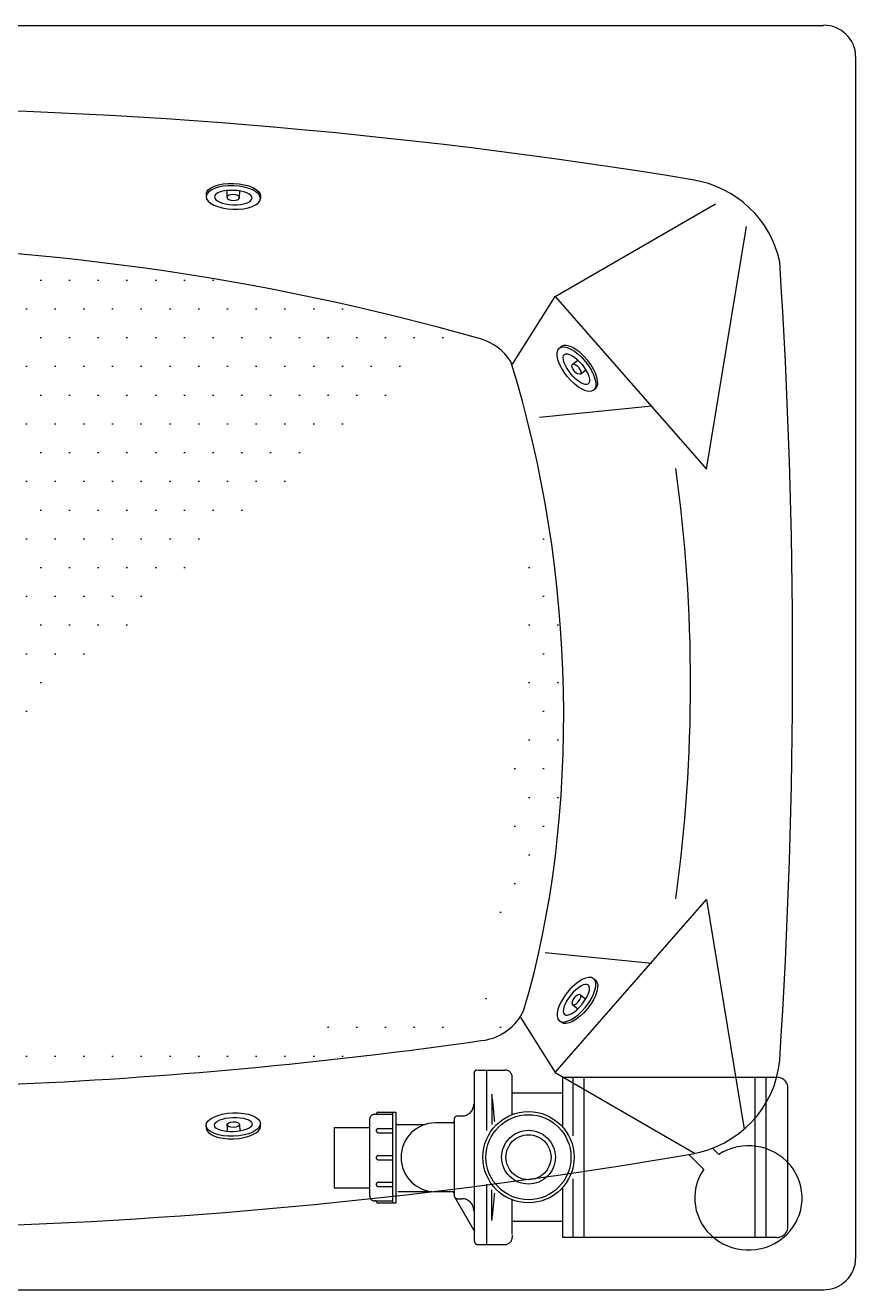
# Model space of a CAD drawing. Header units: millimetres. Extents: x -1273.05 to -1271.22, y 2206.44 to 2207.54.
# Drawn here: x -1271.946 to -1271.224, y 2206.443 to 2207.543 of the extents above; entities that cross this region are included whole.
import ezdxf

# ---------------------------------------------------------------- set-up
doc = ezdxf.new("R2010")
doc.units = ezdxf.units.MM
doc.header["$LTSCALE"] = 10
doc.linetypes.add('HIDDEN', pattern=[0.375, 0.25, -0.125])
for name, color, linetype in [('BOMBA-HJ', 7, 'Continuous'), ('BOMBA-J', 7, 'Continuous'), ('jacuzzi', 1, 'Continuous')]:
    doc.layers.add(name, color=color, linetype=linetype)

msp = doc.modelspace()

# ---------------------------------------------------------------- hatches: boundary and pattern name
at = {"layer": 'jacuzzi'}
h = msp.add_hatch(dxfattribs=at)
h.set_pattern_fill('DOTS', color=256, scale=0.4, style=0)
h.set_pattern_definition([(0, (-1272.095505, 2207.846733), (0.0125, 0.025), [0, -0.025])])
edge = h.paths.add_edge_path()
edge.add_ellipse((-1272.1389, 2205.3202), major_axis=(2.0938, 0), ratio=0.970664, start_angle=73.674, end_angle=106.326)
edge.add_arc((-1272.7148, 2207.2263), 0.046, 105.8716, 147.7397)
edge.add_ellipse((-1272.4763, 2206.9942), major_axis=(0.0258, 0.5395), ratio=0.599976, start_angle=63.2469, end_angle=126.938)
edge.add_ellipse((-1272.7032, 2206.7117), major_axis=(0.0561, 0), ratio=0.970664, start_angle=212.5592, end_angle=261.8519)
edge.add_ellipse((-1272.1389, 2210.5379), major_axis=(4.0381, 0), ratio=0.970664, start_angle=261.8519, end_angle=267.529)
edge.add_ellipse((-1272.1389, 2210.5379), major_axis=(-4.0381, 0), ratio=0.970664, start_angle=92.471, end_angle=98.4156)
edge.add_ellipse((-1271.8015, 2207.0033), major_axis=(-0.0479, 0.5852), ratio=0.546875, start_angle=234.7515, end_angle=292.4447)
edge.add_arc((-1271.5544, 2206.7059), 0.046, 278.1721, 335.6094)
edge.add_line((-1272.3133, 2206.6215), (-1272.2863, 2206.647))
edge.add_line((-1271.9648, 2206.6218), (-1271.9914, 2206.647))
edge.add_line((-1272.0548, 2206.6427), (-1271.9914, 2206.647))
edge.add_spline(control_points=[(-1272.0982, 2206.6843), (-1272.0982, 2206.6805), (-1272.0977, 2206.6767), (-1272.0949, 2206.6669), (-1272.0916, 2206.6612), (-1272.0829, 2206.6517), (-1272.0774, 2206.648), (-1272.0661, 2206.6436), (-1272.0605, 2206.6426), (-1272.055, 2206.6427)], knot_values=[3.141593, 3.141593, 3.141593, 3.141593, 3.41504, 3.41504, 3.874107, 3.874107, 4.333174, 4.333174, 4.726304, 4.726304, 4.726304, 4.726304], degree=3, periodic=0)
edge.add_arc((-1272.1389, 2206.6884), 0.0406, 0, 180)
edge.add_spline(control_points=[(-1272.2227, 2206.6427), (-1272.2188, 2206.6427), (-1272.2149, 2206.6431), (-1272.2047, 2206.6458), (-1272.1987, 2206.6489), (-1272.1888, 2206.6575), (-1272.1849, 2206.663), (-1272.1805, 2206.6739), (-1272.1795, 2206.6791), (-1272.1795, 2206.6843)], knot_values=[1.556881, 1.556881, 1.556881, 1.556881, 1.832702, 1.832702, 2.299949, 2.299949, 2.767195, 2.767195, 3.141593, 3.141593, 3.141593, 3.141593], degree=3, periodic=0)
edge.add_line((-1272.2229, 2206.6427), (-1272.2863, 2206.647))

# ---------------------------------------------------------------- linework, layer by layer
at = {"layer": 'BOMBA-HJ', "color": 1, "linetype": 'HIDDEN'}
for p, q in [((-1271.5228, 2206.4909), (-1271.5228, 2206.4888)), ((-1271.2924, 2206.489), (-1271.4787, 2206.489))]:
    msp.add_line(p, q, dxfattribs=at)
for centre, radius in [((-1271.2924, 2206.4985), 0.00954), ((-1271.5288, 2206.4888), 0.00601)]:
    msp.add_arc(centre, radius, 270, 0, dxfattribs=at)
at = {"layer": 'BOMBA-J', "color": 1, "linetype": 'HIDDEN'}
for p, q in [((-1271.5527, 2206.6345), (-1271.5442, 2206.6345)), ((-1271.5456, 2206.6345), (-1271.5288, 2206.6345)), ((-1271.5456, 2206.6345), (-1271.5288, 2206.6345)), ((-1271.545, 2206.6345), (-1271.545, 2206.582)), ((-1271.556, 2206.6316), (-1271.556, 2206.4856)), ((-1271.5228, 2206.6263), (-1271.5228, 2206.6285)), ((-1271.5228, 2206.6263), (-1271.5228, 2206.6285)), ((-1271.2924, 2206.6282), (-1271.4787, 2206.6282)), ((-1271.4787, 2206.5847), (-1271.4787, 2206.6282)), ((-1271.4787, 2206.6147), (-1271.4787, 2206.6282)), ((-1271.4697, 2206.5773), (-1271.4697, 2206.6282)), ((-1271.4601, 2206.489), (-1271.4601, 2206.6282)), ((-1271.3114, 2206.489), (-1271.3114, 2206.6282)), ((-1271.3019, 2206.489), (-1271.3019, 2206.6282)), ((-1271.5405, 2206.6127), (-1271.5405, 2206.5871)), ((-1271.5228, 2206.6147), (-1271.4787, 2206.6147)), ((-1271.2828, 2206.4985), (-1271.2828, 2206.6187)), ((-1271.6468, 2206.5915), (-1271.6468, 2206.5252)), ((-1271.6468, 2206.5915), (-1271.6468, 2206.5252)), ((-1271.6269, 2206.596), (-1271.6423, 2206.596)), ((-1271.6269, 2206.5978), (-1271.6269, 2206.5189)), ((-1271.6239, 2206.5978), (-1271.6239, 2206.5189)), ((-1271.5747, 2206.5887), (-1271.5895, 2206.5887)), ((-1271.5733, 2206.5917), (-1271.5733, 2206.5255)), ((-1271.5704, 2206.5946), (-1271.566, 2206.5946)), ((-1271.6778, 2206.5846), (-1271.6468, 2206.5846)), ((-1271.6778, 2206.5846), (-1271.6778, 2206.5363)), ((-1271.6778, 2206.5845), (-1271.6468, 2206.5845)), ((-1271.6778, 2206.5845), (-1271.6778, 2206.5326)), ((-1271.6232, 2206.5873), (-1271.6227, 2206.5873)), ((-1271.6224, 2206.5872), (-1271.5987, 2206.5872)), ((-1271.6778, 2206.54), (-1271.6778, 2206.5363)), ((-1271.6778, 2206.5363), (-1271.6778, 2206.5327)), ((-1271.545, 2206.5354), (-1271.545, 2206.4828)), ((-1271.4697, 2206.489), (-1271.4697, 2206.54)), ((-1271.6778, 2206.5321), (-1271.6468, 2206.5321)), ((-1271.6224, 2206.5288), (-1271.5932, 2206.5288)), ((-1271.5747, 2206.5286), (-1271.5895, 2206.5286)), ((-1271.5729, 2206.5241), (-1271.5556, 2206.4941)), ((-1271.5704, 2206.5226), (-1271.5665, 2206.5226)), ((-1271.5405, 2206.5047), (-1271.5405, 2206.5303)), ((-1271.4787, 2206.489), (-1271.4787, 2206.5326)), ((-1271.4787, 2206.491), (-1271.4787, 2206.5267)), ((-1271.4787, 2206.489), (-1271.4787, 2206.5267)), ((-1271.4787, 2206.491), (-1271.4787, 2206.5267)), ((-1271.6411, 2206.5207), (-1271.6423, 2206.5207)), ((-1271.6411, 2206.5207), (-1271.6423, 2206.5207)), ((-1271.6411, 2206.5207), (-1271.6269, 2206.5207)), ((-1271.4787, 2206.5027), (-1271.5228, 2206.5027)), ((-1271.5228, 2206.4909), (-1271.5228, 2206.4888)), ((-1271.5527, 2206.4828), (-1271.5286, 2206.4828))]:
    msp.add_line(p, q, dxfattribs=at)
for points in [[(-1271.5228, 2206.5958), (-1271.5228, 2206.6197), (-1271.5228, 2206.6263)], [(-1271.5228, 2206.6147), (-1271.5228, 2206.6197), (-1271.5228, 2206.6263)], [(-1271.6393, 2206.5978), (-1271.6239, 2206.5978)], [(-1271.6393, 2206.5836), (-1271.6269, 2206.5836)], [(-1271.6393, 2206.58), (-1271.6269, 2206.58)], [(-1271.6393, 2206.5601), (-1271.6269, 2206.5601)], [(-1271.6393, 2206.5565), (-1271.6269, 2206.5565)], [(-1271.6393, 2206.5369), (-1271.6269, 2206.5369)], [(-1271.6393, 2206.5333), (-1271.6269, 2206.5333)], [(-1271.6393, 2206.5189), (-1271.6239, 2206.5189)], [(-1271.5228, 2206.4917), (-1271.5228, 2206.5216)]]:
    msp.add_lwpolyline(points, dxfattribs=at)
for radius in [0.0397, 0.037, 0.0234, 0.0196]:
    msp.add_circle((-1271.5086, 2206.5587), radius, dxfattribs=at)
for centre, radius, start, end in [((-1271.5532, 2206.6316), 0.00286, 90, 180), ((-1271.5288, 2206.6285), 0.00601, 0, 90), ((-1271.5288, 2206.6285), 0.00601, 0, 90), ((-1271.2924, 2206.6187), 0.00954, 0, 90), ((-1271.9547, 2206.5582), 0.4179, 4.3364, 7.6297), ((-1271.5665, 2206.605), 0.0104, 270, 0), ((-1271.6423, 2206.5915), 0.0045, 90, 180), ((-1271.6393, 2206.596), 0.0018, 90, 180), ((-1271.5895, 2206.5586), 0.03, 90, 270), ((-1271.5747, 2206.5901), 0.00145, 270, 0), ((-1271.5704, 2206.5917), 0.00286, 90, 180), ((-1271.6393, 2206.5818), 0.0018, 90, 270), ((-1271.6232, 2206.5881), 0.000743, 194.8583, 270), ((-1271.6393, 2206.5583), 0.0018, 90, 270), ((-1271.6393, 2206.5351), 0.0018, 90, 270), ((-1271.6423, 2206.5252), 0.0045, 180, 270), ((-1271.5747, 2206.5271), 0.00145, 0, 90), ((-1271.5704, 2206.5255), 0.00286, 180, 270), ((-1271.5665, 2206.5122), 0.0104, 0, 90), ((-1271.9547, 2206.5591), 0.4179, 352.3703, 355.6636), ((-1271.6393, 2206.5207), 0.0018, 180, 270), ((-1271.5527, 2206.4856), 0.00286, 180, 270), ((-1271.5288, 2206.4888), 0.00601, 270, 0)]:
    msp.add_arc(centre, radius, start, end, dxfattribs=at)
at = {"layer": 'jacuzzi', "color": 3}
for p, q in [((-1271.2239, 2207.5163), (-1271.2239, 2206.4706)), ((-1273.0258, 2206.4434), (-1271.2519, 2206.4434))]:
    msp.add_line(p, q, dxfattribs=at)
at = {"layer": 'jacuzzi'}
for p, q in [((-1271.7889, 2207.3966), (-1271.789, 2207.3944)), ((-1271.7709, 2207.3938), (-1271.7707, 2207.3997)), ((-1271.76, 2207.3934), (-1271.7598, 2207.3993)), ((-1271.7418, 2207.3948), (-1271.7419, 2207.3927)), ((-1271.4853, 2207.3076), (-1271.3458, 2207.3881)), ((-1271.3536, 2207.1572), (-1271.3189, 2207.3685)), ((-1271.5226, 2207.2487), (-1271.4853, 2207.3076)), ((-1271.4853, 2207.3076), (-1271.3536, 2207.1572)), ((-1271.4801, 2207.2639), (-1271.4817, 2207.2625)), ((-1271.4703, 2207.2485), (-1271.4657, 2207.2522)), ((-1271.4634, 2207.24), (-1271.4588, 2207.2438)), ((-1271.4503, 2207.2273), (-1271.452, 2207.226)), ((-1271.4991, 2207.2026), (-1271.4013, 2207.2125)), ((-1271.4853, 2206.6323), (-1271.3536, 2206.7828)), ((-1271.3536, 2206.7828), (-1271.3208, 2206.5832)), ((-1271.4941, 2206.7369), (-1271.4013, 2206.7275)), ((-1271.4503, 2206.7126), (-1271.452, 2206.714)), ((-1271.4634, 2206.6999), (-1271.4588, 2206.6962)), ((-1271.4703, 2206.6915), (-1271.4657, 2206.6877)), ((-1271.5159, 2206.6807), (-1271.4853, 2206.6323)), ((-1271.4801, 2206.6761), (-1271.4817, 2206.6774)), ((-1271.4853, 2206.6323), (-1271.3635, 2206.562)), ((-1271.7889, 2206.5841), (-1271.789, 2206.5862)), ((-1271.7709, 2206.5869), (-1271.7707, 2206.5809)), ((-1271.76, 2206.5873), (-1271.7598, 2206.5813)), ((-1271.7418, 2206.5858), (-1271.7419, 2206.5879)), ((-1271.343, 2206.5611), (-1271.3482, 2206.5662)), ((-1271.3562, 2206.5483), (-1271.3692, 2206.561))]:
    msp.add_line(p, q, dxfattribs=at)
at = {"layer": 'jacuzzi', "color": 3}
msp.add_lwpolyline([(-1273.0258, 2207.5434), (-1271.2519, 2207.5434)], dxfattribs=at)
at = {"layer": 'jacuzzi'}
for centre, start, end in [((-1271.5629, 2207.2263), 32.2603, 74.1284), ((-1271.5544, 2206.7059), 278.1721, 335.6094)]:
    msp.add_arc(centre, 0.046, start, end, dxfattribs=at)
at = {"layer": 'jacuzzi', "color": 3}
for centre, major_axis, start_param, end_param in [((-1271.2519, 2207.5163), (0.028, 0), 0, 1.570796), ((-1271.2519, 2206.4706), (-0.028, 0), 1.570796, 3.141593)]:
    msp.add_ellipse(centre, major_axis=major_axis, ratio=0.970664, start_param=start_param, end_param=end_param, dxfattribs=at)
at = {"layer": 'jacuzzi'}
for centre, major_axis, ratio, start_param, end_param in [((-1272.1389, 2202.9981), (-4.6095, 0), 0.970664, 4.543894, 4.880884), ((-1271.3815, 2207.3197), (-0.0934, 0), 0.970664, 3.340017, 4.543894), ((-1272.1389, 2205.3202), (2.0938, 0), 0.970664, 1.285853, 1.855739), ((-1274.1779, 2206.9903), (0, 3.9524), 0.733522, 4.624424, 4.800354), ((-1271.4652, 2207.2456), (-0.0149, 0.0183), 0.431953, 3.141593, 6.283185), ((-1271.8015, 2207.0033), (-0.0479, 0.5852), 0.546875, 4.097187, 5.104123), ((-1271.4669, 2207.2443), (-0.00343, 0.00422), 0.461888, -3.141592653589793, 3.141592653589793), ((-1271.6674, 2206.9708), (0, 0.6438), 0.465733, 4.41739, 5.007388), ((-1272.1389, 2210.5379), (-4.0381, 0), 0.970664, 1.613923, 1.717677), ((-1271.3835, 2206.6511), (-0.0939, 0), 0.970664, 1.744251, 3.053627), ((-1271.7655, 2206.5871), (0.00544, 0.0002), 0.461888, -3.141592653589793, 3.141592653589793), ((-1271.7654, 2206.5849), (0.0236, 0.0009), 0.431953, 3.141593, 6.283185), ((-1271.3172, 2206.5233), (0.0467, 0), 0.970664, 2.557552, 8.438022), ((-1272.1389, 2210.8354), (4.4704, 0), 0.970664, -1.536676, -1.397342)]:
    msp.add_ellipse(centre, major_axis=major_axis, ratio=ratio, start_param=start_param, end_param=end_param, dxfattribs=at)
at = {"layer": 'jacuzzi', "extrusion": (0, 0, -1)}
for centre, major_axis, ratio in [((-1271.7655, 2207.3936), (-0.0236, 0.0009), 0.431953), ((-1271.7655, 2207.3936), (-0.0164, 0.0006), 0.381644), ((-1271.4669, 2206.6957), (0.0149, 0.0183), 0.431953), ((-1271.4669, 2206.6957), (0.0104, 0.0128), 0.381644)]:
    msp.add_ellipse(centre, major_axis=major_axis, ratio=ratio, dxfattribs=at)
for centre, major_axis, ratio, start_param, end_param in [((-1271.7654, 2207.3957), (0.0236, -0.0009), 0.431953, 3.141593, 6.283185), ((-1271.7655, 2207.3936), (-0.00544, 0.0002), 0.461888, -1.570796, 4.712389), ((-1271.4652, 2206.6944), (-0.0149, -0.0183), 0.431953, 3.141593, 6.283185), ((-1271.4669, 2206.6957), (0.00343, 0.00422), 0.461888, 4.712389, 10.995574)]:
    msp.add_ellipse(centre, major_axis=major_axis, ratio=ratio, start_param=start_param, end_param=end_param, dxfattribs=at)
at = {"layer": 'jacuzzi'}
for centre, major_axis, ratio in [((-1271.4669, 2207.2443), (0.0149, -0.0183), 0.431953), ((-1271.4669, 2207.2443), (0.0104, -0.0128), 0.381644), ((-1271.7655, 2206.5871), (-0.0236, -0.0009), 0.431953), ((-1271.7655, 2206.5871), (-0.0164, -0.0006), 0.381644)]:
    msp.add_ellipse(centre, major_axis=major_axis, ratio=ratio, dxfattribs=at)

doc.saveas('drawing.dxf')
